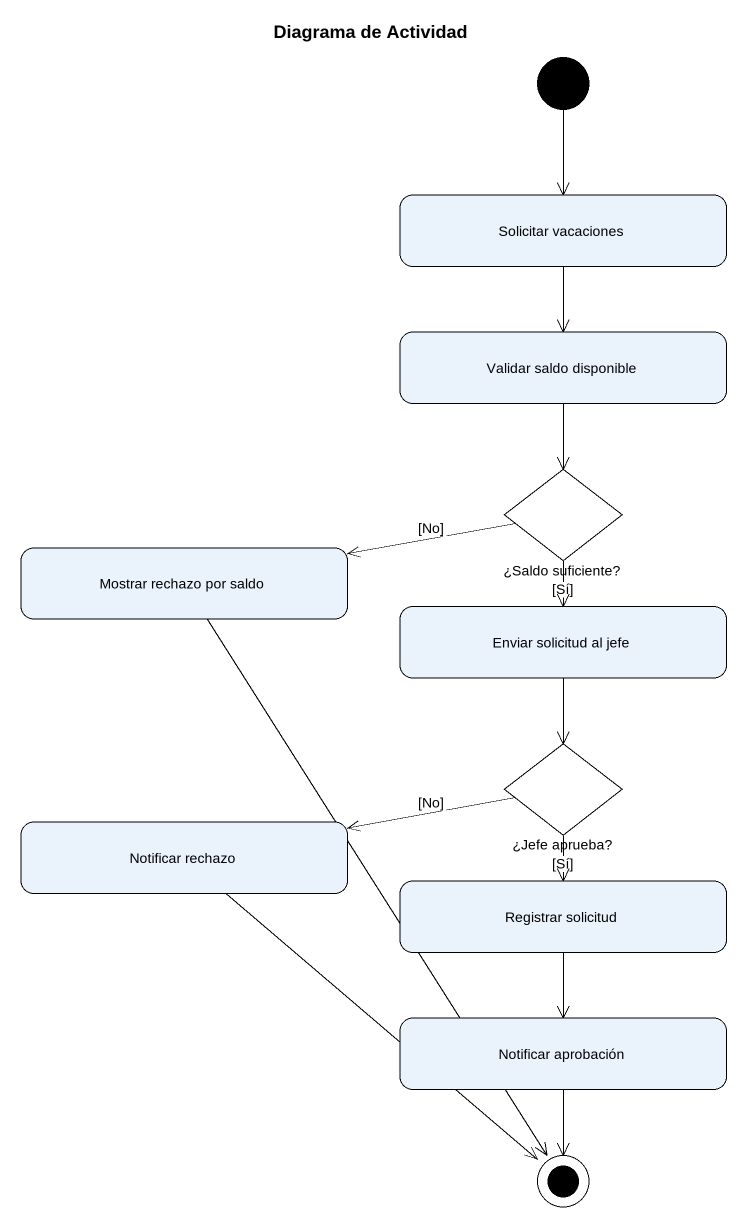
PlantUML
@startuml
title Diagrama de Actividad
hide empty description
state "Solicitar vacaciones" as Solicitar_vacaciones
state "Validar saldo disponible" as Validar_saldo_disponible
state "¿Saldo suficiente?" as Saldo_suficiente <<choice>>
state "Mostrar rechazo por saldo" as Mostrar_rechazo_por_saldo
state "Enviar solicitud al jefe" as Enviar_solicitud_al_jefe
state "¿Jefe aprueba?" as Jefe_aprueba <<choice>>
state "Notificar rechazo" as Notificar_rechazo
state "Registrar solicitud" as Registrar_solicitud
state "Notificar aprobación" as Notificar_aprobación
[*] --> Solicitar_vacaciones
Solicitar_vacaciones --> Validar_saldo_disponible
Validar_saldo_disponible --> Saldo_suficiente
Saldo_suficiente -left-> Mostrar_rechazo_por_saldo : [No]
Saldo_suficiente --> Enviar_solicitud_al_jefe : [Sí]
Enviar_solicitud_al_jefe --> Jefe_aprueba
Jefe_aprueba -left-> Notificar_rechazo : [No]
Jefe_aprueba --> Registrar_solicitud : [Sí]
Registrar_solicitud --> Notificar_aprobación
Mostrar_rechazo_por_saldo --> [*]
Notificar_rechazo --> [*]
Notificar_aprobación --> [*]
@enduml
